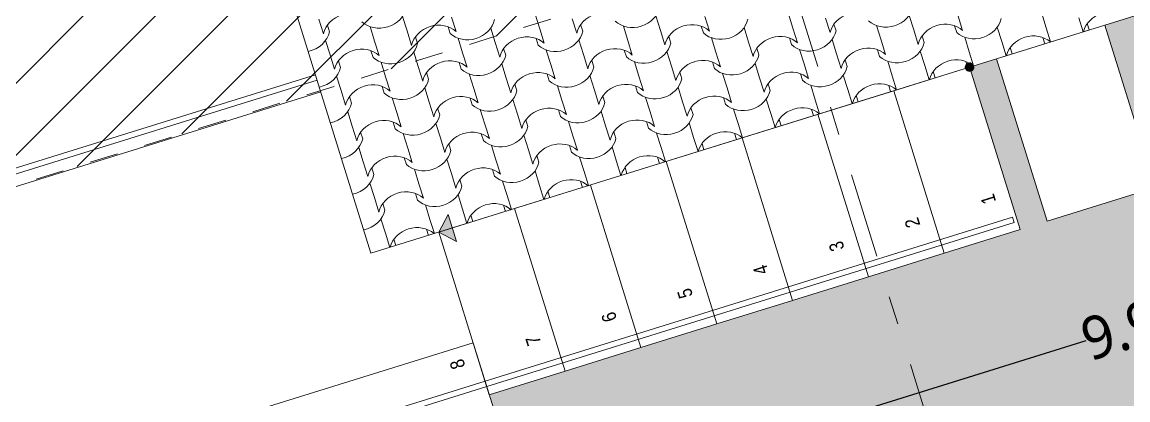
# Model space of a CAD drawing. Header units: metres. Extents: x -111189 to -108577, y -72951 to -72647.
# Drawn here: x -110192.842 to -110188.942, y -72666.624 to -72665.292 of the extents above; entities that cross this region are included whole.
import ezdxf

# ---------------------------------------------------------------- set-up
doc = ezdxf.new("R2010")
doc.units = ezdxf.units.M
doc.header["$MEASUREMENT"] = 0
doc.set_wipeout_variables(frame=1)
for name, pattern in [('Dot & Dashed', [0.670278, 0.3175, -0.176389, 0, -0.176389]), ('OTK - Traço Ponto', [0.2, 0.1, -0.05, 0, -0.05]), ('OTK - Traço Ponto CORTES_ALÇ', [0.6, 0.3, -0.15, 0, -0.15]), ('Wipeout_Contour', [1, 0, -1])]:
    doc.linetypes.add(name, pattern=pattern)
for name, color, linetype in [('00 - Cotas Implantação', 7, 'Continuous'), ('02 - PASSEIOS', 7, 'Continuous'), ('03 - COBERTURA', 7, 'Continuous'), ('03 - LAJES', 7, 'Continuous'), ('05 - VIGA', 7, 'Continuous'), ('06 - ESCADAS _ GUARDAS', 7, 'Continuous'), ('13 - IMPLANTAÇÃO (apoio).Layer Apoio', 7, 'Continuous'), ('14 - CORTES.Marcadores', 7, 'Continuous'), ('Planta Piso -1_1_01 - TERRENO PROPOSTO', 7, 'Continuous')]:
    doc.layers.add(name, color=color, linetype=linetype)
doc.styles.add('ESTILO_GERADO_1', font='ARIALN.TTF')
doc.styles.add('ESTILO_GERADO_2', font='malgunsl.ttf')
doc.dimstyles.new('ESTILO_GERADO__1', dxfattribs={"dimtxt": 0.15, "dimasz": 0.095, "dimexe": 0.18, "dimexo": 0.5, "dimgap": 0, "dimtad": 1, "dimzin": 0, "dimdsep": 46, "dimtxsty": 'ESTILO_GERADO_2', "dimblk": 'ARROWHEAD_2', "dimblk1": 'ARROWHEAD_2', "dimblk2": 'ARROWHEAD_2', "dimcen": 0.09, "dimclrd": 7, "dimclre": 7, "dimclrt": 7, "dimadec": 0, "dimazin": 0, "dimtfac": 1, "dimtdec": 4, "dimtmove": 0, "dimatfit": 3, "dimfxl": 1, "dimtolj": 1, "dimtzin": 0, "dimarcsym": 0})

# ---------------------------------------------------------------- blocks, each defined once
blk = doc.blocks.new('Laje_1_1', base_point=(-111174.7343, -72919.9038))
at = {"layer": '03 - LAJES', "color": 7, "linetype": 'Continuous', "lineweight": 13, "flags": 128}
blk.add_lwpolyline([(-111173.4069, -72919.4911), (-111173.4069, -72919.4911), (-111174.7343, -72919.9038), (-111172.7305, -72926.3495), (-111171.9666, -72926.112), (-111170.6011, -72930.5047), (-111166.7336, -72929.3024), (-111166.8498, -72928.9288), (-111170.3353, -72930.0123), (-111171.7034, -72925.6113), (-111172.4673, -72925.8488), (-111174.2336, -72920.167), (-111173.8591, -72920.0506)], dxfattribs=at)
blk = doc.blocks.new('Escada_1_1', base_point=(-110957.0649, -73026.2797))
at = {"layer": '06 - ESCADAS _ GUARDAS', "linetype": 'Continuous', "lineweight": 13}
for points in [[(-111165.1039, -72927.9423, 1), (-111165.095, -72927.971, 1)], [(-111166.9711, -72928.5385), (-111166.9085, -72928.5714), (-111166.9382, -72928.4759)]]:
    blk.add_hatch(color=255, dxfattribs=at).paths.add_polyline_path(points)
at = {"layer": '06 - ESCADAS _ GUARDAS', "color": 7, "linetype": 'Continuous', "lineweight": 13}
for p, q in [((-111165.0995, -72927.9567), (-111165.3668, -72928.0398)), ((-111164.9214, -72928.5296), (-111165.1047, -72927.9399)), ((-111165.3668, -72928.0398), (-111166.7037, -72928.4554)), ((-111165.1887, -72928.6127), (-111165.3668, -72928.0398)), ((-111165.3668, -72928.0398), (-111165.1887, -72928.6127)), ((-111165.4561, -72928.6959), (-111165.6342, -72928.1229)), ((-111165.6342, -72928.1229), (-111165.4561, -72928.6959)), ((-111165.7235, -72928.779), (-111165.9016, -72928.206)), ((-111165.9016, -72928.206), (-111165.7235, -72928.779)), ((-111166.169, -72928.2891), (-111165.9909, -72928.8621)), ((-111165.9909, -72928.8621), (-111166.169, -72928.2891)), ((-111166.2583, -72928.9452), (-111166.4364, -72928.3723)), ((-111166.4364, -72928.3723), (-111166.2583, -72928.9452)), ((-111166.7037, -72928.4554), (-111166.9711, -72928.5385)), ((-111166.5256, -72929.0283), (-111166.7037, -72928.4554)), ((-111166.7037, -72928.4554), (-111166.5256, -72929.0283)), ((-111166.9711, -72928.5385), (-111166.793, -72929.1115)), ((-111165.1887, -72928.6127), (-111164.9214, -72928.5296)), ((-111165.4561, -72928.6959), (-111165.1887, -72928.6127)), ((-111165.7235, -72928.779), (-111165.4561, -72928.6959)), ((-111165.9909, -72928.8621), (-111165.7235, -72928.779)), ((-111166.2583, -72928.9452), (-111165.9909, -72928.8621)), ((-111166.5256, -72929.0283), (-111166.2583, -72928.9452)), ((-111166.793, -72929.1115), (-111166.5256, -72929.0283))]:
    blk.add_line(p, q, dxfattribs=at)
at = {"layer": '06 - ESCADAS _ GUARDAS', "color": 7, "linetype": 'Continuous', "lineweight": 13, "flags": 128}
blk.add_lwpolyline([(-111165.1039, -72927.9423, 1), (-111165.095, -72927.971, 1)], format="xyb", close=True, dxfattribs=at)
blk.add_lwpolyline([(-111166.9711, -72928.5385), (-111166.9085, -72928.5714), (-111166.9382, -72928.4759)], close=True, dxfattribs=at)
at = {"layer": '06 - ESCADAS _ GUARDAS', "color": 7, "lineweight": 13, "char_height": 0.05, "attachment_point": 4, "rotation": 107.2685, "style": 'ESTILO_GERADO_1'}
for s, insert in [('\\A1;{\\pql;\\fArial Narrow|b0|i0|c0|p0;\\W1.000000;1}', (-111165.029, -72928.4374)), ('\\A1;{\\pql;\\fArial Narrow|b0|i0|c0|p0;\\W1.000000;2}', (-111165.2963, -72928.5205)), ('\\A1;{\\pql;\\fArial Narrow|b0|i0|c0|p0;\\W1.000000;3}', (-111165.5633, -72928.6035)), ('\\A1;{\\pql;\\fArial Narrow|b0|i0|c0|p0;\\W1.000000;4}', (-111165.831, -72928.6867)), ('\\A1;{\\pql;\\fArial Narrow|b0|i0|c0|p0;\\W1.000000;5}', (-111166.0977, -72928.7696)), ('\\A1;{\\pql;\\fArial Narrow|b0|i0|c0|p0;\\W1.000000;6}', (-111166.3654, -72928.8529)), ('\\A1;{\\pql;\\fArial Narrow|b0|i0|c0|p0;\\W1.000000;7}', (-111166.6329, -72928.936)), ('\\A1;{\\pql;\\fArial Narrow|b0|i0|c0|p0;\\W1.000000;8}', (-111166.9002, -72929.0191))]:
    blk.add_mtext(s, dxfattribs=dict(at, insert=insert))
blk = doc.blocks.new('Guarda_1_1', base_point=(-110957.0649, -73026.2797))
at = {"layer": '06 - ESCADAS _ GUARDAS', "color": 7, "linetype": 'Continuous', "lineweight": 13, "flags": 128}
blk.add_lwpolyline([(-111164.9417, -72928.5047), (-111164.9476, -72928.4856), (-111166.8078, -72929.0638), (-111166.8019, -72929.0829)], close=True, dxfattribs=at)
at = {"layer": '06 - ESCADAS _ GUARDAS', "color": 254, "linetype": 'Continuous', "lineweight": 13, "flags": 128}
blk.add_lwpolyline([(-111164.9417, -72928.5047), (-111164.9476, -72928.4856), (-111166.8078, -72929.0638), (-111166.8019, -72929.0829)], close=True, dxfattribs=at)
blk = doc.blocks.new('Guarda_2_1', base_point=(-110957.0649, -73026.2797))
at = {"layer": '06 - ESCADAS _ GUARDAS', "color": 7, "linetype": 'Continuous', "lineweight": 13}
for p, q in [((-111166.8078, -72929.0638), (-111170.2933, -72930.1473)), ((-111170.2873, -72930.1664), (-111166.8019, -72929.0829)), ((-111166.8019, -72929.0829), (-111166.8078, -72929.0638))]:
    blk.add_line(p, q, dxfattribs=at)
at = {"layer": '06 - ESCADAS _ GUARDAS', "color": 254, "linetype": 'Continuous', "lineweight": 13}
for p, q in [((-111166.8078, -72929.0638), (-111170.2933, -72930.1473)), ((-111170.2873, -72930.1664), (-111166.8019, -72929.0829)), ((-111166.8019, -72929.0829), (-111166.8078, -72929.0638))]:
    blk.add_line(p, q, dxfattribs=at)
blk = doc.blocks.new('Malha_8_1', base_point=(-111182.45, -72914.5203))
at = {"color": 254, "linetype": 'Wipeout_Contour', "lineweight": 0, "ltscale": 1861428.278801215}
blk.add_wipeout([(-111182.45, -72914.5203), (-111181.1398, -72916.9324), (-111179.283, -72920.3506), (-111178.6992, -72921.4255), (-111173.1932, -72931.5618), (-111171.3979, -72934.867), (-111163.9365, -72948.6033), (-111162.5896, -72948.18), (-111170.1617, -72934.1975), (-111171.9536, -72930.8885), (-111177.4458, -72920.7467), (-111178.0283, -72919.6711), (-111179.8807, -72916.2505), (-111181.0503, -72914.0907)], dxfattribs=at).dxf.layer = '02 - PASSEIOS'
blk = doc.blocks.new('Laje_7_1', base_point=(-111171.3593, -72924.355))
at = {"layer": '03 - LAJES', "color": 7, "linetype": 'Continuous', "lineweight": 13, "flags": 128}
blk.add_lwpolyline([(-111171.1819, -72924.9256), (-111169.9637, -72928.8445), (-111167.3868, -72928.0435)], dxfattribs=at)
blk = doc.blocks.new('Laje_11_1', base_point=(-111165.1791, -72927.3637))
at = {"layer": '03 - LAJES', "color": 7, "linetype": 'Continuous', "lineweight": 13, "flags": 128}
blk.add_lwpolyline([(-111165.004, -72927.927), (-111164.622, -72927.8082), (-111164.4439, -72928.3812), (-111164.8259, -72928.4999)], close=True, dxfattribs=at)
blk = doc.blocks.new('Guarda_3_1', base_point=(-110957.0649, -73026.2797))
at = {"layer": '06 - ESCADAS _ GUARDAS', "color": 7, "linetype": 'Continuous', "lineweight": 13}
for p, q in [((-111171.1464, -72924.9146), (-111169.949, -72928.7955)), ((-111169.9358, -72928.7705), (-111171.1273, -72924.9086)), ((-111169.949, -72928.7955), (-111167.3994, -72928.003)), ((-111167.4053, -72927.9839), (-111169.9358, -72928.7705))]:
    blk.add_line(p, q, dxfattribs=at)
at = {"layer": '06 - ESCADAS _ GUARDAS', "color": 254, "linetype": 'Continuous', "lineweight": 13}
for p, q in [((-111171.1464, -72924.9146), (-111169.949, -72928.7955)), ((-111169.9358, -72928.7705), (-111171.1273, -72924.9086)), ((-111169.949, -72928.7955), (-111167.3994, -72928.003)), ((-111167.4053, -72927.9839), (-111169.9358, -72928.7705))]:
    blk.add_line(p, q, dxfattribs=at)
blk = doc.blocks.new('Viga_2_1', base_point=(-111170.0646, -72928.1879))
at = {"layer": '05 - VIGA', "color": 7, "linetype": 'Continuous', "lineweight": 13}
for p, q in [((-111170.0646, -72928.1879), (-111167.5818, -72927.4161)), ((-111170.0498, -72928.2356), (-111167.567, -72927.4638)), ((-111170.0498, -72928.2356), (-111170.0646, -72928.1879))]:
    blk.add_line(p, q, dxfattribs=at)
at = {"layer": '05 - VIGA', "color": 7, "linetype": 'Dot & Dashed', "lineweight": 13}
blk.add_line((-111170.0646, -72928.1879), (-111167.5818, -72927.4161), dxfattribs=at)
blk = doc.blocks.new('*X121', base_point=(-110957.0649, -73026.2797))
at = {"layer": '03 - COBERTURA', "color": 253, "linetype": 'Continuous', "lineweight": 9}
for p, q in [((-111166.6309, -72927.7705), (-111166.6151, -72927.8216)), ((-111165.7377, -72927.7688), (-111165.7219, -72927.8198)), ((-111164.8446, -72927.767), (-111164.8287, -72927.818)), ((-111167.3934, -72927.7876), (-111167.3776, -72927.8387)), ((-111167.3638, -72927.8087), (-111167.3565, -72927.8321)), ((-111167.0985, -72927.778), (-111167.0827, -72927.829)), ((-111166.9258, -72927.7802), (-111166.91, -72927.8312)), ((-111166.5002, -72927.7859), (-111166.4844, -72927.8369)), ((-111166.4707, -72927.8069), (-111166.4634, -72927.8304)), ((-111166.2053, -72927.7762), (-111166.1895, -72927.8272)), ((-111166.0326, -72927.7785), (-111166.0168, -72927.8295)), ((-111165.6071, -72927.7841), (-111165.5912, -72927.8351)), ((-111165.5775, -72927.8051), (-111165.5702, -72927.8286)), ((-111165.427, -72927.8101), (-111165.4111, -72927.8611)), ((-111165.3122, -72927.7744), (-111165.2963, -72927.8254)), ((-111165.1395, -72927.7767), (-111165.1236, -72927.8277)), ((-111164.7139, -72927.7823), (-111164.6984, -72927.832)), ((-111164.6843, -72927.8034), (-111164.6774, -72927.8255)), ((-111167.2133, -72927.8137), (-111167.1975, -72927.8647)), ((-111167.0827, -72927.829), (-111167.0668, -72927.88)), ((-111166.9383, -72927.8143), (-111166.931, -72927.8378)), ((-111166.7877, -72927.8193), (-111166.7719, -72927.8703)), ((-111166.6151, -72927.8216), (-111166.5992, -72927.8726)), ((-111166.3201, -72927.8119), (-111166.3043, -72927.8629)), ((-111166.1895, -72927.8272), (-111166.1736, -72927.8782)), ((-111166.1599, -72927.8482), (-111166.1526, -72927.8717)), ((-111166.0451, -72927.8126), (-111166.0378, -72927.836)), ((-111165.8946, -72927.8175), (-111165.8787, -72927.8686)), ((-111165.7219, -72927.8198), (-111165.706, -72927.8708)), ((-111165.2963, -72927.8254), (-111165.2804, -72927.8765)), ((-111165.2667, -72927.8465), (-111165.2594, -72927.8699)), ((-111165.1519, -72927.8108), (-111165.1446, -72927.8342)), ((-111165.0014, -72927.8158), (-111164.9855, -72927.8668)), ((-111164.8287, -72927.818), (-111164.8133, -72927.8677)), ((-111167.3702, -72927.8624), (-111167.3543, -72927.9134)), ((-111167.1975, -72927.8647), (-111167.1816, -72927.9157)), ((-111167.0531, -72927.85), (-111167.0458, -72927.8735)), ((-111166.9026, -72927.855), (-111166.8867, -72927.906)), ((-111166.7719, -72927.8703), (-111166.756, -72927.9213)), ((-111166.6275, -72927.8557), (-111166.6202, -72927.8791)), ((-111166.477, -72927.8606), (-111166.4611, -72927.9117)), ((-111166.3043, -72927.8629), (-111166.2884, -72927.9139)), ((-111166.0094, -72927.8532), (-111165.9935, -72927.9042)), ((-111165.8787, -72927.8686), (-111165.8629, -72927.9196)), ((-111165.7343, -72927.8539), (-111165.727, -72927.8773)), ((-111165.5838, -72927.8589), (-111165.568, -72927.9099)), ((-111165.4111, -72927.8611), (-111165.3953, -72927.9122)), ((-111165.1162, -72927.8515), (-111165.1004, -72927.9025)), ((-111164.9855, -72927.8668), (-111164.9701, -72927.9165)), ((-111164.956, -72927.8878), (-111164.9491, -72927.9099)), ((-111164.8411, -72927.8521), (-111164.8343, -72927.8742)), ((-111167.3543, -72927.9134), (-111167.3384, -72927.9644)), ((-111167.2099, -72927.8988), (-111167.2026, -72927.9222)), ((-111167.0594, -72927.9038), (-111167.0435, -72927.9548)), ((-111166.8867, -72927.906), (-111166.8708, -72927.957)), ((-111166.7423, -72927.8913), (-111166.735, -72927.9148)), ((-111166.5918, -72927.8963), (-111166.5759, -72927.9474)), ((-111166.4611, -72927.9117), (-111166.4453, -72927.9627)), ((-111166.3167, -72927.897), (-111166.3094, -72927.9205)), ((-111166.1662, -72927.902), (-111166.1504, -72927.953)), ((-111165.9935, -72927.9042), (-111165.9777, -72927.9553)), ((-111165.8491, -72927.8896), (-111165.8418, -72927.913)), ((-111165.6986, -72927.8946), (-111165.6828, -72927.9456)), ((-111165.568, -72927.9099), (-111165.5521, -72927.9609)), ((-111165.4236, -72927.8952), (-111165.4163, -72927.9187)), ((-111165.2731, -72927.9002), (-111165.2572, -72927.9512)), ((-111165.1004, -72927.9025), (-111165.0849, -72927.9521)), ((-111167.3247, -72927.9345), (-111167.3174, -72927.9579)), ((-111167.1742, -72927.9394), (-111167.1584, -72927.9905)), ((-111167.0435, -72927.9548), (-111167.0277, -72928.0058)), ((-111166.8992, -72927.9401), (-111166.8919, -72927.9636)), ((-111166.7486, -72927.9451), (-111166.7328, -72927.9961)), ((-111166.5759, -72927.9474), (-111166.5601, -72927.9984)), ((-111166.4316, -72927.9327), (-111166.4243, -72927.9561)), ((-111166.281, -72927.9377), (-111166.2652, -72927.9887)), ((-111166.1504, -72927.953), (-111166.1345, -72928.004)), ((-111166.006, -72927.9383), (-111165.9987, -72927.9618)), ((-111165.8555, -72927.9433), (-111165.8396, -72927.9943)), ((-111165.6828, -72927.9456), (-111165.6669, -72927.9966)), ((-111165.5384, -72927.9309), (-111165.5311, -72927.9544)), ((-111165.3879, -72927.9359), (-111165.372, -72927.9869)), ((-111165.2572, -72927.9512), (-111165.2418, -72928.0009)), ((-111165.1128, -72927.9366), (-111165.1059, -72927.9587)), ((-111167.3311, -72927.9882), (-111167.3152, -72928.0392)), ((-111167.1584, -72927.9905), (-111167.1425, -72928.0415)), ((-111167.014, -72927.9758), (-111167.0067, -72927.9992)), ((-111166.8635, -72927.9808), (-111166.8476, -72928.0318)), ((-111166.7328, -72927.9961), (-111166.7169, -72928.0471)), ((-111166.5884, -72927.9814), (-111166.5811, -72928.0049)), ((-111166.4379, -72927.9864), (-111166.422, -72928.0375)), ((-111166.2652, -72927.9887), (-111166.2493, -72928.0397)), ((-111166.1208, -72927.974), (-111166.1135, -72927.9975)), ((-111165.9703, -72927.979), (-111165.9544, -72928.03)), ((-111165.8396, -72927.9943), (-111165.8238, -72928.0454)), ((-111165.6952, -72927.9797), (-111165.6879, -72928.0031)), ((-111165.5447, -72927.9847), (-111165.5289, -72928.0357)), ((-111165.372, -72927.9869), (-111165.3566, -72928.0366)), ((-111165.2276, -72927.9723), (-111165.2207, -72927.9944)), ((-111167.3152, -72928.0392), (-111167.2993, -72928.0902)), ((-111167.1708, -72928.0246), (-111167.1635, -72928.048)), ((-111167.0203, -72928.0295), (-111167.0044, -72928.0806)), ((-111166.8476, -72928.0318), (-111166.8317, -72928.0828)), ((-111166.7032, -72928.0171), (-111166.6959, -72928.0406)), ((-111166.5527, -72928.0221), (-111166.5368, -72928.0731)), ((-111166.422, -72928.0375), (-111166.4062, -72928.0885)), ((-111166.2776, -72928.0228), (-111166.2703, -72928.0462)), ((-111166.1271, -72928.0278), (-111166.1113, -72928.0788)), ((-111165.9544, -72928.03), (-111165.9386, -72928.081)), ((-111165.81, -72928.0154), (-111165.8027, -72928.0388)), ((-111165.6595, -72928.0204), (-111165.6437, -72928.0714)), ((-111165.5289, -72928.0357), (-111165.5134, -72928.0853)), ((-111165.3845, -72928.021), (-111165.3776, -72928.0431)), ((-111167.2856, -72928.0602), (-111167.2783, -72928.0837)), ((-111167.1351, -72928.0652), (-111167.1193, -72928.1162)), ((-111167.0044, -72928.0806), (-111166.9886, -72928.1316)), ((-111166.86, -72928.0659), (-111166.8528, -72928.0893)), ((-111166.7095, -72928.0709), (-111166.6937, -72928.1219)), ((-111166.5368, -72928.0731), (-111166.521, -72928.1242)), ((-111166.3924, -72928.0585), (-111166.3852, -72928.0819)), ((-111166.2419, -72928.0635), (-111166.2261, -72928.1145)), ((-111166.1113, -72928.0788), (-111166.0954, -72928.1298)), ((-111165.9669, -72928.0641), (-111165.9596, -72928.0876)), ((-111165.8164, -72928.0691), (-111165.8005, -72928.1201)), ((-111165.6437, -72928.0714), (-111165.6282, -72928.121)), ((-111165.4993, -72928.0567), (-111165.4924, -72928.0788)), ((-111167.292, -72928.114), (-111167.2761, -72928.165)), ((-111167.1193, -72928.1162), (-111167.1034, -72928.1673)), ((-111166.9749, -72928.1016), (-111166.9676, -72928.125)), ((-111166.8244, -72928.1066), (-111166.8085, -72928.1576)), ((-111166.6937, -72928.1219), (-111166.6778, -72928.1729)), ((-111166.5493, -72928.1072), (-111166.542, -72928.1307)), ((-111166.3988, -72928.1122), (-111166.3829, -72928.1632)), ((-111166.2261, -72928.1145), (-111166.2102, -72928.1655)), ((-111166.0817, -72928.0998), (-111166.0744, -72928.1233)), ((-111165.9312, -72928.1048), (-111165.9153, -72928.1558)), ((-111165.8005, -72928.1201), (-111165.7851, -72928.1698)), ((-111165.6561, -72928.1055), (-111165.6492, -72928.1276)), ((-111167.1317, -72928.1503), (-111167.1244, -72928.1738)), ((-111166.9812, -72928.1553), (-111166.9653, -72928.2063)), ((-111166.8085, -72928.1576), (-111166.7926, -72928.2086)), ((-111166.6641, -72928.1429), (-111166.6568, -72928.1664)), ((-111166.5136, -72928.1479), (-111166.4977, -72928.1989)), ((-111166.2385, -72928.1486), (-111166.2312, -72928.172)), ((-111166.088, -72928.1536), (-111166.0722, -72928.2046)), ((-111165.9153, -72928.1558), (-111165.8999, -72928.2055)), ((-111165.7709, -72928.1412), (-111165.7641, -72928.1633)), ((-111167.2761, -72928.165), (-111167.2602, -72928.216)), ((-111167.2465, -72928.186), (-111167.2392, -72928.2095)), ((-111167.096, -72928.191), (-111167.0802, -72928.242)), ((-111166.8209, -72928.1917), (-111166.8137, -72928.2151)), ((-111166.6704, -72928.1967), (-111166.6546, -72928.2477)), ((-111166.4977, -72928.1989), (-111166.4819, -72928.2499)), ((-111166.3829, -72928.1632), (-111166.3671, -72928.2143)), ((-111166.3533, -72928.1843), (-111166.3461, -72928.2077)), ((-111166.2028, -72928.1893), (-111166.187, -72928.2403)), ((-111165.9278, -72928.1899), (-111165.9209, -72928.212)), ((-111166.9653, -72928.2063), (-111166.9495, -72928.2574)), ((-111166.9358, -72928.2274), (-111166.9285, -72928.2508)), ((-111166.7853, -72928.2324), (-111166.7694, -72928.2834)), ((-111166.5102, -72928.233), (-111166.5029, -72928.2565)), ((-111166.3597, -72928.238), (-111166.3438, -72928.289)), ((-111166.0722, -72928.2046), (-111166.0567, -72928.2542)), ((-111166.0426, -72928.2256), (-111166.0357, -72928.2477)), ((-111167.2529, -72928.2398), (-111167.237, -72928.2908)), ((-111167.0926, -72928.2761), (-111167.0853, -72928.2996)), ((-111167.0802, -72928.242), (-111167.0643, -72928.2931)), ((-111166.6546, -72928.2477), (-111166.6387, -72928.2987)), ((-111166.625, -72928.2687), (-111166.6177, -72928.2922)), ((-111166.4745, -72928.2737), (-111166.4586, -72928.3247)), ((-111166.1994, -72928.2744), (-111166.1926, -72928.2965)), ((-111166.187, -72928.2403), (-111166.1715, -72928.2899)), ((-111167.237, -72928.2908), (-111167.2211, -72928.3418)), ((-111167.2074, -72928.3118), (-111167.2001, -72928.3353)), ((-111167.0569, -72928.3168), (-111167.0411, -72928.3678)), ((-111166.9421, -72928.2811), (-111166.9262, -72928.3321)), ((-111166.7694, -72928.2834), (-111166.7535, -72928.3344)), ((-111166.3438, -72928.289), (-111166.3284, -72928.3387)), ((-111166.3142, -72928.3101), (-111166.3074, -72928.3322)), ((-111166.9262, -72928.3321), (-111166.9104, -72928.3831)), ((-111166.8967, -72928.3532), (-111166.8894, -72928.3766)), ((-111166.7818, -72928.3175), (-111166.7746, -72928.3409)), ((-111166.6313, -72928.3225), (-111166.6155, -72928.3735)), ((-111166.4586, -72928.3247), (-111166.4432, -72928.3744)), ((-111167.2138, -72928.3656), (-111167.1979, -72928.4166)), ((-111167.0411, -72928.3678), (-111167.0252, -72928.4188)), ((-111166.7462, -72928.3582), (-111166.7303, -72928.4092)), ((-111166.6155, -72928.3735), (-111166.6, -72928.4231)), ((-111166.5859, -72928.3945), (-111166.579, -72928.4166)), ((-111166.4711, -72928.3588), (-111166.4642, -72928.3809)), ((-111167.1979, -72928.4166), (-111167.182, -72928.4676)), ((-111167.0535, -72928.4019), (-111167.0462, -72928.4254)), ((-111166.903, -72928.4069), (-111166.8871, -72928.4579)), ((-111166.7303, -72928.4092), (-111166.7149, -72928.4588)), ((-111167.1683, -72928.4376), (-111167.161, -72928.4611)), ((-111167.0178, -72928.4426), (-111167.002, -72928.4936)), ((-111166.8871, -72928.4579), (-111166.8717, -72928.5076)), ((-111166.7427, -72928.4433), (-111166.7359, -72928.4654)), ((-111167.1747, -72928.4914), (-111167.1588, -72928.5424)), ((-111167.002, -72928.4936), (-111166.9865, -72928.5433)), ((-111166.8576, -72928.479), (-111166.8507, -72928.5011)), ((-111167.1588, -72928.5424), (-111167.1434, -72928.592)), ((-111167.0144, -72928.5277), (-111167.0075, -72928.5498)), ((-111167.1292, -72928.5634), (-111167.1223, -72928.5855))]:
    blk.add_line(p, q, dxfattribs=at)
for centre, major_axis, start_param, end_param in [((-111167.174, -72927.7375), (0.0878, 0.0273), 3.607672, 5.817106), ((-111166.3948, -72927.8475), (0.0883, 0.0274), 1.573772, 2.670554), ((-111166.2809, -72927.7357), (0.0878, 0.0273), 3.607672, 5.817106), ((-111165.5016, -72927.8458), (0.0883, 0.0274), 1.573772, 2.670554), ((-111165.3877, -72927.734), (0.0878, 0.0273), 3.607672, 5.817106), ((-111164.6084, -72927.844), (0.0883, 0.0274), 1.573772, 2.650876), ((-111167.288, -72927.8493), (0.0883, 0.0274), 1.573772, 2.670554), ((-111166.9777, -72927.8908), (0.0883, 0.0274), 0.471039, 1.56782), ((-111166.8633, -72927.7788), (0.0878, 0.0273), 3.607672, 5.817106), ((-111166.0845, -72927.889), (0.0883, 0.0274), 0.471039, 1.56782), ((-111165.9701, -72927.7771), (0.0878, 0.0273), 3.607672, 5.817106), ((-111165.1908, -72927.8871), (0.0883, 0.0274), 1.573772, 2.670554), ((-111165.1914, -72927.8873), (0.0883, 0.0274), 0.471039, 1.56782), ((-111165.0769, -72927.7753), (0.0878, 0.0273), 3.607672, 5.817106), ((-111167.4457, -72927.8219), (0.0878, 0.0273), 4.608643, 5.817106), ((-111166.9772, -72927.8906), (0.0883, 0.0274), 1.573772, 2.670554), ((-111166.667, -72927.9321), (0.0883, 0.0274), 0.471039, 1.56782), ((-111166.5525, -72927.8202), (0.0878, 0.0273), 3.607672, 5.817106), ((-111166.084, -72927.8889), (0.0883, 0.0274), 1.573772, 2.670554), ((-111165.7738, -72927.9304), (0.0883, 0.0274), 0.471039, 1.56782), ((-111165.6594, -72927.8184), (0.0878, 0.0273), 3.607672, 5.817106), ((-111164.8806, -72927.9286), (0.0883, 0.0274), 0.490717, 1.56782), ((-111167.2494, -72927.9753), (0.0883, 0.0274), 0.471039, 1.56782), ((-111167.1349, -72927.8633), (0.0878, 0.0273), 3.607672, 5.817106), ((-111166.6664, -72927.932), (0.0883, 0.0274), 1.573772, 2.670554), ((-111166.3562, -72927.9735), (0.0883, 0.0274), 0.471039, 1.56782), ((-111166.2418, -72927.8615), (0.0878, 0.0273), 3.607672, 5.817106), ((-111165.7733, -72927.9302), (0.0883, 0.0274), 1.573772, 2.670554), ((-111165.463, -72927.9717), (0.0883, 0.0274), 0.471039, 1.56782), ((-111165.3486, -72927.8597), (0.0878, 0.0273), 3.607672, 5.817106), ((-111164.8801, -72927.9285), (0.0883, 0.0274), 1.573772, 2.650876), ((-111167.2489, -72927.9751), (0.0883, 0.0274), 1.573772, 2.670554), ((-111166.8242, -72927.9046), (0.0878, 0.0273), 3.607672, 5.817106), ((-111166.3557, -72927.9733), (0.0883, 0.0274), 1.573772, 2.670554), ((-111166.0454, -72928.0148), (0.0883, 0.0274), 0.471039, 1.56782), ((-111165.931, -72927.9028), (0.0878, 0.0273), 3.607672, 5.817106), ((-111165.4625, -72927.9716), (0.0883, 0.0274), 1.573772, 2.670554), ((-111165.1523, -72928.0131), (0.0883, 0.0274), 0.490717, 1.56782), ((-111167.4066, -72927.9477), (0.0878, 0.0273), 4.608643, 5.817106), ((-111166.9381, -72928.0164), (0.0883, 0.0274), 1.573772, 2.670554), ((-111166.9386, -72928.0166), (0.0883, 0.0274), 0.471039, 1.56782), ((-111166.5134, -72927.946), (0.0878, 0.0273), 3.607672, 5.817106), ((-111166.0449, -72928.0147), (0.0883, 0.0274), 1.573772, 2.670554), ((-111165.6202, -72927.9442), (0.0878, 0.0273), 3.607672, 5.817106), ((-111165.1517, -72928.0129), (0.0883, 0.0274), 1.573772, 2.650875), ((-111167.0958, -72927.9891), (0.0878, 0.0273), 3.607672, 5.817106), ((-111166.6273, -72928.0578), (0.0883, 0.0274), 1.573772, 2.670554), ((-111166.6279, -72928.0579), (0.0883, 0.0274), 0.471039, 1.56782), ((-111166.2027, -72927.9873), (0.0878, 0.0273), 3.607672, 5.817106), ((-111165.7342, -72928.056), (0.0883, 0.0274), 1.573772, 2.670554), ((-111165.7347, -72928.0562), (0.0883, 0.0274), 0.471039, 1.56782), ((-111167.2097, -72928.1009), (0.0883, 0.0274), 1.573772, 2.670554), ((-111167.2103, -72928.101), (0.0883, 0.0274), 0.471039, 1.56782), ((-111166.7851, -72928.0304), (0.0878, 0.0273), 3.607672, 5.817106), ((-111166.3166, -72928.0991), (0.0883, 0.0274), 1.573772, 2.670554), ((-111166.3171, -72928.0993), (0.0883, 0.0274), 0.471039, 1.56782), ((-111165.8919, -72928.0286), (0.0878, 0.0273), 3.607672, 5.817106), ((-111165.4234, -72928.0974), (0.0883, 0.0274), 1.573772, 2.650875), ((-111165.4239, -72928.0975), (0.0883, 0.0274), 0.490717, 1.56782), ((-111166.899, -72928.1422), (0.0883, 0.0274), 1.573772, 2.670554), ((-111166.8995, -72928.1424), (0.0883, 0.0274), 0.471039, 1.56782), ((-111166.4743, -72928.0717), (0.0878, 0.0273), 3.607672, 5.817106), ((-111166.0058, -72928.1405), (0.0883, 0.0274), 1.573772, 2.670554), ((-111166.0063, -72928.1406), (0.0883, 0.0274), 0.471039, 1.56782), ((-111167.3675, -72928.0735), (0.0878, 0.0273), 4.608643, 5.817106), ((-111166.5882, -72928.1836), (0.0883, 0.0274), 1.573772, 2.670554), ((-111166.5888, -72928.1837), (0.0883, 0.0274), 0.471039, 1.56782), ((-111165.6951, -72928.1818), (0.0883, 0.0274), 1.573772, 2.650875), ((-111165.6956, -72928.182), (0.0883, 0.0274), 0.490717, 1.56782), ((-111167.1706, -72928.2267), (0.0883, 0.0274), 1.573772, 2.670554), ((-111167.1712, -72928.2268), (0.0883, 0.0274), 0.471039, 1.56782), ((-111167.0567, -72928.1149), (0.0878, 0.0273), 3.607672, 5.817106), ((-111166.2775, -72928.2249), (0.0883, 0.0274), 1.573772, 2.670554), ((-111166.278, -72928.2251), (0.0883, 0.0274), 0.471039, 1.56782), ((-111166.1636, -72928.1131), (0.0878, 0.0273), 3.607672, 5.817106), ((-111166.8599, -72928.268), (0.0883, 0.0274), 1.573772, 2.670554), ((-111166.8604, -72928.2682), (0.0883, 0.0274), 0.471039, 1.56782), ((-111166.746, -72928.1562), (0.0878, 0.0273), 3.607672, 5.817106), ((-111165.9667, -72928.2662), (0.0883, 0.0274), 1.573772, 2.650875), ((-111165.9672, -72928.2664), (0.0883, 0.0274), 0.490717, 1.56782), ((-111167.3284, -72928.1993), (0.0878, 0.0273), 4.608643, 5.817106), ((-111166.5491, -72928.3094), (0.0883, 0.0274), 1.573772, 2.670554), ((-111166.5497, -72928.3095), (0.0883, 0.0274), 0.471039, 1.56782), ((-111166.4352, -72928.1975), (0.0878, 0.0273), 3.607672, 5.817106), ((-111167.1315, -72928.3525), (0.0883, 0.0274), 1.573772, 2.670554), ((-111167.1321, -72928.3526), (0.0883, 0.0274), 0.471039, 1.56782), ((-111167.0176, -72928.2406), (0.0878, 0.0273), 3.607672, 5.817106), ((-111166.2384, -72928.3507), (0.0883, 0.0274), 1.573772, 2.650875), ((-111166.2389, -72928.3509), (0.0883, 0.0274), 0.490717, 1.56782), ((-111166.8208, -72928.3938), (0.0883, 0.0274), 1.573772, 2.670554), ((-111166.8213, -72928.394), (0.0883, 0.0274), 0.471039, 1.56782), ((-111166.7069, -72928.282), (0.0878, 0.0273), 3.607672, 5.817106), ((-111167.2893, -72928.3251), (0.0878, 0.0273), 4.608643, 5.817106), ((-111166.5105, -72928.4353), (0.0883, 0.0274), 0.490717, 1.56782), ((-111167.093, -72928.4784), (0.0883, 0.0274), 0.471039, 1.56782), ((-111166.9785, -72928.3664), (0.0878, 0.0273), 3.607672, 5.817106), ((-111166.51, -72928.4351), (0.0883, 0.0274), 1.573772, 2.650875), ((-111167.0924, -72928.4782), (0.0883, 0.0274), 1.573772, 2.670554), ((-111166.7822, -72928.5198), (0.0883, 0.0274), 0.490717, 1.56782), ((-111167.2502, -72928.4509), (0.0878, 0.0273), 4.608643, 5.817106), ((-111166.7817, -72928.5196), (0.0883, 0.0274), 1.573772, 2.650875), ((-111167.0533, -72928.604), (0.0883, 0.0274), 1.573772, 2.650875), ((-111167.0539, -72928.6042), (0.0883, 0.0274), 0.490717, 1.56782)]:
    blk.add_ellipse(centre, major_axis=major_axis, ratio=0.876216, start_param=start_param, end_param=end_param, dxfattribs=at)
blk = doc.blocks.new('Cobertura_2_1', base_point=(-111162.6239, -72921.6369))
at = {"layer": '03 - COBERTURA', "color": 7, "linetype": 'Continuous', "lineweight": 13, "flags": 128}
for points in [[(-111167.2099, -72928.6127), (-111168.0856, -72925.7957)], [(-111161.0506, -72926.698), (-111167.2099, -72928.6127)]]:
    blk.add_lwpolyline(points, dxfattribs=at)
at = {"layer": '03 - COBERTURA', "color": 7, "linetype": 'Continuous', "lineweight": 13}
blk.add_blockref('*X121', (-110957.0649, -73026.2797), dxfattribs=at)
blk = doc.blocks.new('ARROWHEAD_2')
at = {"color": 0, "linetype": 'Continuous', "lineweight": 0}
for p, q in [((-0.378, -0.655), (0.378, 0.655)), ((0, 0), (-1, 0))]:
    blk.add_line(p, q, dxfattribs=at)
blk = doc.blocks.new('*D3284')
at = {"layer": '00 - Cotas Implantação', "color": 7, "linetype": 'Continuous', "lineweight": -2, "transparency": 16777216}
for p, q in [((-110184.528, -72663.8002), (-110184.1354, -72665.063)), ((-110184.2796, -72664.9193), (-110188.7413, -72666.3063)), ((-110193.5498, -72667.8011), (-110189.089, -72666.4144)), ((-110193.9785, -72666.7419), (-110193.5871, -72668.0012))]:
    blk.add_line(p, q, dxfattribs=at)
at = {"layer": 'Defpoints', "color": 0, "linetype": 'Continuous', "transparency": 16777216}
for p in [(-110184.6764, -72663.3228), (-110194.127, -72666.2645), (-110193.6405, -72667.8293)]:
    blk.add_point(p, dxfattribs=at)
at = {"layer": '00 - Cotas Implantação', "color": 7, "linetype": 'Continuous', "lineweight": -2, "transparency": 16777216, "xscale": 0.095, "yscale": 0.095, "zscale": 0.095}
for p, rotation in [((-110184.1889, -72664.8911), 17.26855362301489), ((-110193.6405, -72667.8293), 197.2685536230149)]:
    blk.add_blockref('ARROWHEAD_2', p, dxfattribs=dict(at, rotation=rotation))
at = {"layer": '00 - Cotas Implantação', "color": 7, "linetype": 'Continuous', "lineweight": 5, "transparency": 16777216, "insert": (-110188.9151, -72666.3603), "char_height": 0.15, "attachment_point": 5, "rotation": 17.2686, "style": 'ESTILO_GERADO_2'}
blk.add_mtext('\\A1;9.90', dxfattribs=at)
blk = doc.blocks.new('Plano de Corte_4_1', base_point=(-111170.592, -72912.0077))
at = {"layer": '14 - CORTES.Marcadores', "color": 7, "linetype": 'OTK - Traço Ponto CORTES_ALÇ', "lineweight": 5}
blk.add_line((-111170.5029, -72912.2942), (-111163.6544, -72934.3248), dxfattribs=at)

msp = doc.modelspace()

# ---------------------------------------------------------------- block references
at = {"layer": '03 - LAJES', "color": 7, "linetype": 'Continuous', "lineweight": 13}
msp.add_blockref('Laje_1_1', (-110199.1357, -72657.3979), dxfattribs=at)
at = {"layer": '06 - ESCADAS _ GUARDAS', "color": 7, "linetype": 'Continuous', "lineweight": 13}
for name in ['Guarda_2_1', 'Guarda_1_1']:
    msp.add_blockref(name, (-109981.4663, -72763.7739), dxfattribs=at)
at = {"layer": '06 - ESCADAS _ GUARDAS', "color": 251, "linetype": 'Continuous', "lineweight": 13}
msp.add_blockref('Escada_1_1', (-109981.4663, -72763.7739), dxfattribs=at)

# ---------------------------------------------------------------- next in the draw order: block references
at = {"layer": '02 - PASSEIOS', "color": 7, "lineweight": 13}
msp.add_blockref('Malha_8_1', (-110206.8514, -72652.0145), dxfattribs=at)

# ---------------------------------------------------------------- next in the draw order: hatches: boundary and pattern name
at = {"layer": '13 - IMPLANTAÇÃO (apoio).Layer Apoio', "linetype": 'Continuous', "lineweight": 13}
h = msp.add_hatch(dxfattribs=at)
h.set_pattern_fill('MASONRY_BLOCK_0001', color=134, style=0, pattern_type=2)
h.set_pattern_definition([(45, (-110190.99825, -72660.07814), (-0.1272792, 0.1272792), [])])
h.paths.add_polyline_path([(-110197.3213, -72656.8339), (-110195.7629, -72661.8473), (-110195.5233, -72661.7728), (-110194.1281, -72666.2609), (-110184.6752, -72663.3224), (-110187.6288, -72653.8209)])
at = {"layer": 'Planta Piso -1_1_01 - TERRENO PROPOSTO', "linetype": 'Continuous', "lineweight": 0, "true_color": 0xd7ebd2, "transparency": 33554539}
msp.add_hatch(color=254, dxfattribs=at).paths.add_polyline_path([(-110189.1579, -72669.7633), (-110188.5821, -72669.5819), (-110188.2012, -72669.4618), (-110188.1326, -72669.4402), (-110187.9388, -72669.3791), (-110187.3479, -72669.1928), (-110184.8898, -72668.4181), (-110183.2516, -72667.9017), (-110184.319, -72664.4683), (-110184.3791, -72664.2749), (-110184.4447, -72664.0639), (-110184.5031, -72663.8759), (-110184.6195, -72663.5013), (-110184.6748, -72663.3238), (-110184.7642, -72663.3516), (-110184.4084, -72664.4961), (-110184.7904, -72664.6148), (-110185.1462, -72663.4702), (-110185.2572, -72663.5047), (-110184.9014, -72664.6493), (-110185.2834, -72664.7681), (-110185.4615, -72664.1951), (-110185.5725, -72664.2296), (-110185.3944, -72664.8026), (-110185.7764, -72664.9213), (-110185.9545, -72664.3484), (-110186.0648, -72664.3827), (-110186.0655, -72664.3829), (-110185.8874, -72664.9558), (-110186.2694, -72665.0746), (-110186.4475, -72664.5016), (-110186.5585, -72664.5361), (-110186.3804, -72665.1091), (-110186.7623, -72665.2278), (-110186.9404, -72664.6549), (-110187.0515, -72664.6894), (-110186.8734, -72665.2623), (-110187.2553, -72665.3811), (-110187.4334, -72664.8081), (-110187.5445, -72664.8426), (-110187.3663, -72665.4156), (-110187.7483, -72665.5343), (-110187.9264, -72664.9614), (-110188.0374, -72664.9959), (-110187.8593, -72665.5688), (-110188.2413, -72665.6876), (-110188.4194, -72665.1146), (-110188.5304, -72665.1491), (-110188.3523, -72665.7221), (-110188.7343, -72665.8408), (-110188.9124, -72665.2679), (-110189.0234, -72665.3024), (-110188.8453, -72665.8754), (-110189.2273, -72665.9941), (-110189.4054, -72665.4211), (-110189.5009, -72665.4508), (-110189.3228, -72666.0238), (-110189.5901, -72666.1069), (-110189.8575, -72666.19), (-110190.1249, -72666.2731), (-110190.3923, -72666.3562), (-110190.6597, -72666.4394), (-110190.927, -72666.5225), (-110191.1944, -72666.6056), (-110191.135, -72666.7966), (-110195.0025, -72667.9988), (-110196.368, -72663.6062), (-110197.1319, -72663.8437), (-110199.0911, -72657.5412), (-110201.5797, -72658.3148), (-110200.0071, -72661.2187), (-110194.4659, -72671.4511), (-110193.7036, -72671.2035), (-110192.9322, -72670.953), (-110191.5701, -72670.5237), (-110191.139, -72670.3878), (-110190.7413, -72670.2624)])

# ---------------------------------------------------------------- next in the draw order: linework, layer by layer
at = {"layer": '13 - IMPLANTAÇÃO (apoio).Layer Apoio', "color": 134, "linetype": 'OTK - Traço Ponto', "lineweight": 13, "flags": 128}
msp.add_lwpolyline([(-110197.3213, -72656.8339), (-110195.7629, -72661.8473), (-110195.5233, -72661.7728), (-110194.1281, -72666.2609), (-110184.6752, -72663.3224), (-110187.6288, -72653.8209)], close=True, dxfattribs=at)

# ---------------------------------------------------------------- next in the draw order: block references
at = {"layer": '03 - COBERTURA', "color": 7, "linetype": 'Continuous', "lineweight": 13}
msp.add_blockref('Cobertura_2_1', (-110187.0253, -72659.1311), dxfattribs=at)
at = {"layer": '03 - LAJES', "color": 7, "linetype": 'Continuous', "lineweight": 13}
for name, p in [('Laje_7_1', (-110195.7607, -72661.8491)), ('Laje_11_1', (-110189.5805, -72664.8579))]:
    msp.add_blockref(name, p, dxfattribs=at)
at = {"layer": '05 - VIGA', "color": 7, "lineweight": 13}
msp.add_blockref('Viga_2_1', (-110194.4661, -72665.682), dxfattribs=at)
at = {"layer": '06 - ESCADAS _ GUARDAS', "color": 7, "linetype": 'Continuous', "lineweight": 13}
msp.add_blockref('Guarda_3_1', (-109981.4663, -72763.7739), dxfattribs=at)
at = {"layer": '14 - CORTES.Marcadores', "color": 7, "lineweight": 5}
msp.add_blockref('Plano de Corte_4_1', (-110194.9934, -72649.5018), dxfattribs=at)

# ---------------------------------------------------------------- next in the draw order: dimensions: what is measured, and where the dimension line sits
at = {"layer": '00 - Cotas Implantação', "color": 7, "linetype": 'Continuous', "lineweight": 5}
dim = msp.add_linear_dim(base=(-110193.6405, -72667.8293), p1=(-110184.6764, -72663.3228), p2=(-110194.127, -72666.2645), angle=197.2686, dimstyle='ESTILO_GERADO__1', dxfattribs=at)
dim.commit()
dim.dimension.update_dxf_attribs({"geometry": '*D3284', "text_midpoint": (-110188.9151, -72666.3603), "dimtype": 160, "text_rotation": 17.2686})

doc.saveas('drawing.dxf')
